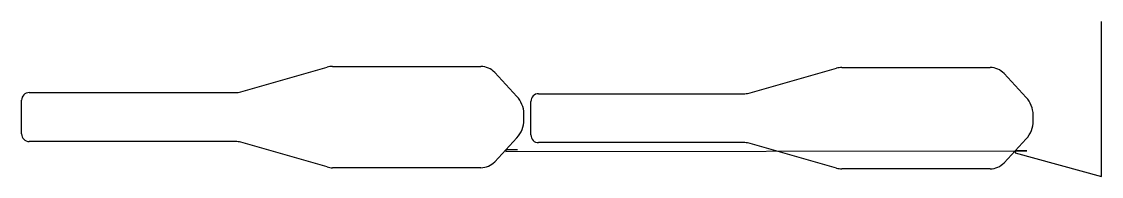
# Model space of a CAD drawing. Header units: metres. Extents: x 20 to 2901, y 1985 to 2400.
import ezdxf

# ---------------------------------------------------------------- set-up
doc = ezdxf.new("R2010")
doc.units = ezdxf.units.M

msp = doc.modelspace()

# ---------------------------------------------------------------- linework, layer by layer
at = {"layer": 'TOOL_0'}
for p, q in [((2901.38, 2398.997), (2901.38, 2399.997)), ((2901.38, 1985.295), (2901.38, 2398.997)), ((604.578, 2211.619), (835.188, 2277.745)), ((849.108, 2279.701), (1245.236, 2279.701)), ((2208.296, 2276.823), (2604.424, 2276.823)), ((1282.289, 2263.513), (1341.409, 2199.669)), ((1963.766, 2208.741), (2194.376, 2274.867)), ((2641.477, 2260.635), (2700.597, 2196.791)), ((40.18, 2209.702), (590.934, 2209.702)), ((1399.368, 2206.824), (1950.122, 2206.824)), ((19.68, 2099.202), (19.68, 2189.202)), ((1378.868, 2096.324), (1378.868, 2186.324)), ((590.934, 2078.702), (40.18, 2078.702)), ((835.187, 2010.658), (604.578, 2076.784)), ((1341.409, 2088.733), (1311.849, 2056.811)), ((1950.122, 2075.824), (1399.368, 2075.824)), ((2700.597, 2085.855), (2671.037, 2053.933)), ((1311.848, 2056.812), (1282.288, 2024.89)), ((1342.895, 2056.69), (1311.848, 2056.812)), ((1311.849, 2056.811), (1312.05, 2051.854)), ((1312.05, 2051.854), (2702.083, 2053.812)), ((2194.375, 2007.78), (1963.766, 2073.906)), ((2671.036, 2053.934), (2641.476, 2022.012)), ((2702.083, 2053.812), (2671.036, 2053.934)), ((2671.037, 2053.933), (2671.238, 2048.976)), ((2671.238, 2048.976), (2901.38, 1985.295)), ((1245.234, 2008.702), (849.107, 2008.702)), ((2604.422, 2005.824), (2208.295, 2005.824))]:
    msp.add_line(p, q, dxfattribs=at)
for centre, radius, start, end in [((849.108, 2229.201), 50.5, 90, 106.000253), ((1245.236, 2229.201), 50.5, 42.800454, 90), ((2208.296, 2226.323), 50.5, 90, 106.000253), ((2604.424, 2226.323), 50.5, 42.800454, 90), ((40.18, 2189.202), 20.5, 90, 180), ((590.934, 2259.202), 49.5, 270, 285.999771), ((1289.612, 2151.74), 70.57, 1.359251, 42.778824), ((1399.368, 2186.324), 20.5, 90, 180), ((1950.122, 2256.324), 49.5, 270, 285.999771), ((2648.8, 2148.862), 70.57, 1.359251, 42.778824), ((1289.681, 2136.634), 70.5, 317.199793, 0), ((641.375, 2144.201), 718.846, 359.396859, 0.734344), ((2648.869, 2133.756), 70.5, 317.199793, 0), ((2000.563, 2141.323), 718.846, 359.396859, 0.734344), ((40.18, 2099.202), 20.5, 180, 270), ((590.934, 2029.202), 49.5, 73.99991, 90), ((1399.368, 2096.324), 20.5, 180, 270), ((1950.122, 2026.324), 49.5, 73.99991, 90), ((1245.235, 2059.202), 50.5, 269.998865, 317.199546), ((2604.423, 2056.324), 50.5, 269.998865, 317.199546), ((849.107, 2059.202), 50.5, 253.999747, 270), ((2208.295, 2056.324), 50.5, 253.999747, 270)]:
    msp.add_arc(centre, radius, start, end, dxfattribs=at)

doc.saveas('drawing.dxf')
